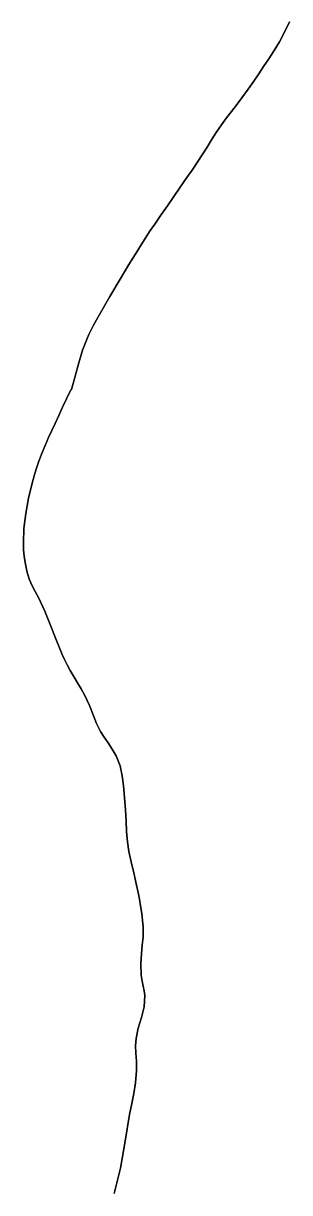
# Model space of a CAD drawing. Header units: inches. Extents: x 11258954 to 11313122, y 3645444 to 3695200.
# Drawn here: x 11269662 to 11269784, y 3673793 to 3674332 of the extents above; entities that cross this region are included whole.
import ezdxf

# ---------------------------------------------------------------- set-up
doc = ezdxf.new("R2010")
doc.units = ezdxf.units.IN
doc.header["$MEASUREMENT"] = 0
for name, color, linetype in [('SchoolZone_Elementary', 251, 'Continuous'), ('SchoolZone_High', 63, 'Continuous'), ('SchoolZone_Middle', 154, 'Continuous')]:
    doc.layers.add(name, color=color, linetype=linetype)

msp = doc.modelspace()

# ---------------------------------------------------------------- linework, layer by layer
at = {"layer": 'SchoolZone_Elementary'}
for points in [[(11269784.4375, 3674332.875, 0), (11269782.219, 3674328.4375, 0), (11269779.75, 3674323.75, 0), (11269777.2815, 3674319.625, 0), (11269774.8125, 3674315.875, 0), (11269772.4065, 3674312.25, 0), (11269770.1875, 3674308.9375, 0), (11269767.875, 3674305.5625, 0), (11269765.3125, 3674301.875, 0), (11269762.4065, 3674297.8125, 0), (11269759.844, 3674294.375, 0), (11269757.5625, 3674291.5, 0), (11269755.375, 3674288.6875, 0), (11269753, 3674285.4375, 0), (11269750.5625, 3674281.875, 0), (11269748.375, 3674278.4375, 0), (11269746.344, 3674275.125, 0), (11269744.4065, 3674272, 0), (11269742.125, 3674268.5, 0), (11269739.719, 3674264.875, 0), (11269737.0315, 3674261.0625, 0), (11269734, 3674256.625, 0), (11269730.7815, 3674251.9375, 0), (11269728.0315, 3674248.0625, 0), (11269725.344, 3674244.1875, 0), (11269722.219, 3674239.625, 0), (11269719.875, 3674236.125, 0), (11269717.8125, 3674232.9375, 0), (11269715.9375, 3674230, 0), (11269714.219, 3674227.25, 0), (11269710.2815, 3674220.875, 0), (11269706.3125, 3674214.1875, 0), (11269701.5625, 3674206.125, 0), (11269695.4065, 3674195.4375, 0), (11269693.8125, 3674192.625, 0), (11269692.6875, 3674190.5, 0), (11269691.8125, 3674188.6875, 0), (11269691, 3674186.8125, 0), (11269688.969, 3674181.4375, 0), (11269687.1565, 3674175.625, 0), (11269685.4375, 3674169.5, 0), (11269683.8125, 3674163.25, 0), (11269683.719, 3674163.4375, 0), (11269683.625, 3674163.25, 0), (11269683.5, 3674163, 0), (11269683.4065, 3674162.8125, 0), (11269681.5315, 3674159, 0), (11269679.6875, 3674155.125, 0), (11269677.9065, 3674151.3125, 0), (11269676.219, 3674147.625, 0), (11269674.719, 3674144.375, 0), (11269673.219, 3674141.0625, 0), (11269671.6875, 3674137.5, 0), (11269670, 3674133.4375, 0), (11269668.594, 3674129.75, 0), (11269667.469, 3674126.5625, 0), (11269666.5315, 3674123.375, 0), (11269665.625, 3674120.0625, 0), (11269663.9375, 3674113.0625, 0), (11269662.6875, 3674106.0625, 0), (11269661.875, 3674099.1875, 0), (11269661.625, 3674092.625, 0), (11269661.719, 3674089.4375, 0), (11269662.0315, 3674086.1875, 0), (11269662.5625, 3674082.6875, 0), (11269663.4065, 3674078.8125, 0), (11269664.4375, 3674075.4375, 0), (11269665.719, 3674072.6875, 0), (11269667.125, 3674070.125, 0), (11269668.625, 3674067.25, 0), (11269671.5, 3674060.9375, 0), (11269674, 3674054.8125, 0), (11269676.3125, 3674048.9375, 0), (11269678.594, 3674043.25, 0), (11269679.5625, 3674041, 0), (11269680.6565, 3674038.6875, 0), (11269681.844, 3674036.25, 0), (11269683.219, 3674033.625, 0), (11269685, 3674030.5, 0), (11269686.6565, 3674027.875, 0), (11269688.2815, 3674025.1875, 0), (11269690, 3674022.0625, 0), (11269692.094, 3674017.5, 0), (11269693.7815, 3674013.1875, 0), (11269695.375, 3674009.1875, 0), (11269697.219, 3674005.4375, 0), (11269698.875, 3674002.8125, 0), (11269700.719, 3674000.1875, 0), (11269702.594, 3673997.375, 0), (11269704.4065, 3673994.25, 0), (11269706.3125, 3673989.5625, 0), (11269707.25, 3673985.0625, 0), (11269707.75, 3673980.4375, 0), (11269708.219, 3673975.0625, 0), (11269708.719, 3673969.3125, 0), (11269708.969, 3673964.0625, 0), (11269709.1875, 3673959.25, 0), (11269709.594, 3673954.625, 0), (11269710.344, 3673950.0625, 0), (11269711.375, 3673945.375, 0), (11269712.5625, 3673940.3125, 0), (11269713.8125, 3673934.625, 0), (11269714.5315, 3673931.125, 0), (11269715.125, 3673928.0625, 0), (11269715.6565, 3673925.0625, 0), (11269716.219, 3673921.4375, 0), (11269716.594, 3673918.3125, 0), (11269716.8125, 3673915.5625, 0), (11269716.875, 3673913, 0), (11269716.8125, 3673910.625, 0), (11269716.469, 3673906.8125, 0), (11269716.0625, 3673902.8125, 0), (11269715.8125, 3673898.3125, 0), (11269716, 3673893.0625, 0), (11269716.375, 3673890.3125, 0), (11269716.844, 3673888, 0), (11269717.3125, 3673885.875, 0), (11269717.594, 3673883.625, 0), (11269717.2815, 3673878.4375, 0), (11269716.0625, 3673873.4375, 0), (11269714.625, 3673868.5625, 0), (11269713.594, 3673863.8125, 0), (11269713.4065, 3673860.4375, 0), (11269713.5625, 3673857, 0), (11269713.7815, 3673853.3125, 0), (11269713.8125, 3673849.0625, 0), (11269713.375, 3673843.3125, 0), (11269712.594, 3673838.375, 0), (11269711.625, 3673833.75, 0), (11269710.594, 3673828.8125, 0), (11269708.5315, 3673816.375, 0), (11269706.469, 3673803.9375, 0), (11269703.5625, 3673792.25, 0)], [(11269703.5625, 3673792.25, 0), (11269706.469, 3673803.9375, 0), (11269708.5315, 3673816.375, 0), (11269710.594, 3673828.8125, 0), (11269711.625, 3673833.75, 0), (11269712.594, 3673838.375, 0), (11269713.375, 3673843.3125, 0), (11269713.8125, 3673849.0625, 0), (11269713.7815, 3673853.3125, 0), (11269713.5625, 3673857, 0), (11269713.4065, 3673860.4375, 0), (11269713.594, 3673863.8125, 0), (11269714.625, 3673868.5625, 0), (11269716.0625, 3673873.4375, 0), (11269717.2815, 3673878.4375, 0), (11269717.594, 3673883.625, 0), (11269717.3125, 3673885.875, 0), (11269716.844, 3673888, 0), (11269716.375, 3673890.3125, 0), (11269716, 3673893.0625, 0), (11269715.8125, 3673898.3125, 0), (11269716.0625, 3673902.8125, 0), (11269716.469, 3673906.8125, 0), (11269716.8125, 3673910.625, 0), (11269716.875, 3673913, 0), (11269716.8125, 3673915.5625, 0), (11269716.594, 3673918.3125, 0), (11269716.219, 3673921.4375, 0), (11269715.6565, 3673925.0625, 0), (11269715.125, 3673928.0625, 0), (11269714.5315, 3673931.125, 0), (11269713.8125, 3673934.625, 0), (11269712.5625, 3673940.3125, 0), (11269711.375, 3673945.375, 0), (11269710.344, 3673950.0625, 0), (11269709.594, 3673954.625, 0), (11269709.1875, 3673959.25, 0), (11269708.969, 3673964.0625, 0), (11269708.719, 3673969.3125, 0), (11269708.219, 3673975.0625, 0), (11269707.75, 3673980.4375, 0), (11269707.25, 3673985.0625, 0), (11269706.3125, 3673989.5625, 0), (11269704.4065, 3673994.25, 0), (11269702.594, 3673997.375, 0), (11269700.719, 3674000.1875, 0), (11269698.875, 3674002.8125, 0), (11269697.219, 3674005.4375, 0), (11269695.375, 3674009.1875, 0), (11269693.7815, 3674013.1875, 0), (11269692.094, 3674017.5, 0), (11269690, 3674022.0625, 0), (11269688.2815, 3674025.1875, 0), (11269686.6565, 3674027.875, 0), (11269685, 3674030.5, 0), (11269683.219, 3674033.625, 0), (11269681.844, 3674036.25, 0), (11269680.6565, 3674038.6875, 0), (11269679.5625, 3674041, 0), (11269678.594, 3674043.25, 0), (11269676.3125, 3674048.9375, 0), (11269674, 3674054.8125, 0), (11269671.5, 3674060.9375, 0), (11269668.625, 3674067.25, 0), (11269667.125, 3674070.125, 0), (11269665.719, 3674072.6875, 0), (11269664.4375, 3674075.4375, 0), (11269663.4065, 3674078.8125, 0), (11269662.5625, 3674082.6875, 0), (11269662.0315, 3674086.1875, 0), (11269661.719, 3674089.4375, 0), (11269661.625, 3674092.625, 0), (11269661.875, 3674099.1875, 0), (11269662.6875, 3674106.0625, 0), (11269663.9375, 3674113.0625, 0), (11269665.625, 3674120.0625, 0), (11269666.5315, 3674123.375, 0), (11269667.469, 3674126.5625, 0), (11269668.594, 3674129.75, 0), (11269670, 3674133.4375, 0), (11269671.6875, 3674137.5, 0), (11269673.219, 3674141.0625, 0), (11269674.719, 3674144.375, 0), (11269676.219, 3674147.625, 0), (11269677.9065, 3674151.3125, 0), (11269679.6875, 3674155.125, 0), (11269681.5315, 3674159, 0), (11269683.4065, 3674162.8125, 0), (11269683.5, 3674163, 0), (11269683.625, 3674163.25, 0), (11269683.719, 3674163.4375, 0), (11269683.8125, 3674163.25, 0), (11269685.4375, 3674169.5, 0), (11269687.1565, 3674175.625, 0), (11269688.969, 3674181.4375, 0), (11269691, 3674186.8125, 0), (11269691.8125, 3674188.6875, 0), (11269692.6875, 3674190.5, 0), (11269693.8125, 3674192.625, 0), (11269695.4065, 3674195.4375, 0), (11269701.5625, 3674206.125, 0), (11269706.3125, 3674214.1875, 0), (11269710.2815, 3674220.875, 0), (11269714.219, 3674227.25, 0), (11269715.9375, 3674230, 0), (11269717.8125, 3674232.9375, 0), (11269719.875, 3674236.125, 0), (11269722.219, 3674239.625, 0), (11269725.344, 3674244.1875, 0), (11269728.0315, 3674248.0625, 0), (11269730.7815, 3674251.9375, 0), (11269734, 3674256.625, 0), (11269737.0315, 3674261.0625, 0), (11269739.719, 3674264.875, 0), (11269742.125, 3674268.5, 0), (11269744.4065, 3674272, 0), (11269746.344, 3674275.125, 0), (11269748.375, 3674278.4375, 0), (11269750.5625, 3674281.875, 0), (11269753, 3674285.4375, 0), (11269755.375, 3674288.6875, 0), (11269757.5625, 3674291.5, 0), (11269759.844, 3674294.375, 0), (11269762.4065, 3674297.8125, 0), (11269765.3125, 3674301.875, 0), (11269767.875, 3674305.5625, 0), (11269770.1875, 3674308.9375, 0), (11269772.4065, 3674312.25, 0), (11269774.8125, 3674315.875, 0), (11269777.2815, 3674319.625, 0), (11269779.75, 3674323.75, 0), (11269782.219, 3674328.4375, 0), (11269784.4375, 3674332.875, 0)]]:
    msp.add_polyline3d(points, dxfattribs=at)
at = {"layer": 'SchoolZone_High'}
for points in [[(11269784.4375, 3674332.875, 0), (11269782.219, 3674328.4375, 0), (11269779.75, 3674323.75, 0), (11269777.2815, 3674319.625, 0), (11269774.8125, 3674315.875, 0), (11269772.4065, 3674312.25, 0), (11269770.1875, 3674308.9375, 0), (11269767.875, 3674305.5625, 0), (11269765.3125, 3674301.875, 0), (11269762.4065, 3674297.8125, 0), (11269759.844, 3674294.375, 0), (11269757.5625, 3674291.5, 0), (11269755.375, 3674288.6875, 0), (11269753, 3674285.4375, 0), (11269750.5625, 3674281.875, 0), (11269748.375, 3674278.4375, 0), (11269746.344, 3674275.125, 0), (11269744.4065, 3674272, 0), (11269742.125, 3674268.5, 0), (11269739.719, 3674264.875, 0), (11269737.0315, 3674261.0625, 0), (11269734, 3674256.625, 0), (11269730.7815, 3674251.9375, 0), (11269728.0315, 3674248.0625, 0), (11269725.344, 3674244.1875, 0), (11269722.219, 3674239.625, 0), (11269719.875, 3674236.125, 0), (11269717.8125, 3674232.9375, 0), (11269715.9375, 3674230, 0), (11269714.219, 3674227.25, 0), (11269710.2815, 3674220.875, 0), (11269706.3125, 3674214.1875, 0), (11269701.5625, 3674206.125, 0), (11269695.4065, 3674195.4375, 0), (11269693.8125, 3674192.625, 0), (11269692.6875, 3674190.5, 0), (11269691.8125, 3674188.6875, 0), (11269691, 3674186.8125, 0), (11269688.969, 3674181.4375, 0), (11269687.1565, 3674175.625, 0), (11269685.4375, 3674169.5, 0), (11269683.8125, 3674163.25, 0), (11269683.719, 3674163.4375, 0), (11269683.625, 3674163.25, 0), (11269683.5, 3674163, 0), (11269683.4065, 3674162.8125, 0), (11269681.5315, 3674159, 0), (11269679.6875, 3674155.125, 0), (11269677.9065, 3674151.3125, 0), (11269676.219, 3674147.625, 0), (11269674.719, 3674144.375, 0), (11269673.219, 3674141.0625, 0), (11269671.6875, 3674137.5, 0), (11269670, 3674133.4375, 0), (11269668.594, 3674129.75, 0), (11269667.469, 3674126.5625, 0), (11269666.5315, 3674123.375, 0), (11269665.625, 3674120.0625, 0), (11269663.9375, 3674113.0625, 0), (11269662.6875, 3674106.0625, 0), (11269661.875, 3674099.1875, 0), (11269661.625, 3674092.625, 0), (11269661.719, 3674089.4375, 0), (11269662.0315, 3674086.1875, 0), (11269662.5625, 3674082.6875, 0), (11269663.4065, 3674078.8125, 0), (11269664.4375, 3674075.4375, 0), (11269665.719, 3674072.6875, 0), (11269667.125, 3674070.125, 0), (11269668.625, 3674067.25, 0), (11269671.5, 3674060.9375, 0), (11269674, 3674054.8125, 0), (11269676.3125, 3674048.9375, 0), (11269678.594, 3674043.25, 0), (11269679.5625, 3674041, 0), (11269680.6565, 3674038.6875, 0), (11269681.844, 3674036.25, 0), (11269683.219, 3674033.625, 0), (11269685, 3674030.5, 0), (11269686.6565, 3674027.875, 0), (11269688.2815, 3674025.1875, 0), (11269690, 3674022.0625, 0), (11269692.094, 3674017.5, 0), (11269693.7815, 3674013.1875, 0), (11269695.375, 3674009.1875, 0), (11269697.219, 3674005.4375, 0), (11269698.875, 3674002.8125, 0), (11269700.719, 3674000.1875, 0), (11269702.594, 3673997.375, 0), (11269704.4065, 3673994.25, 0), (11269706.3125, 3673989.5625, 0), (11269707.25, 3673985.0625, 0), (11269707.75, 3673980.4375, 0), (11269708.219, 3673975.0625, 0), (11269708.719, 3673969.3125, 0), (11269708.969, 3673964.0625, 0), (11269709.1875, 3673959.25, 0), (11269709.594, 3673954.625, 0), (11269710.344, 3673950.0625, 0), (11269711.375, 3673945.375, 0), (11269712.5625, 3673940.3125, 0), (11269713.8125, 3673934.625, 0), (11269714.5315, 3673931.125, 0), (11269715.125, 3673928.0625, 0), (11269715.6565, 3673925.0625, 0), (11269716.219, 3673921.4375, 0), (11269716.594, 3673918.3125, 0), (11269716.8125, 3673915.5625, 0), (11269716.875, 3673913, 0), (11269716.8125, 3673910.625, 0), (11269716.469, 3673906.8125, 0), (11269716.0625, 3673902.8125, 0), (11269715.8125, 3673898.3125, 0), (11269716, 3673893.0625, 0), (11269716.375, 3673890.3125, 0), (11269716.844, 3673888, 0), (11269717.3125, 3673885.875, 0), (11269717.594, 3673883.625, 0), (11269717.2815, 3673878.4375, 0), (11269716.0625, 3673873.4375, 0), (11269714.625, 3673868.5625, 0), (11269713.594, 3673863.8125, 0), (11269713.4065, 3673860.4375, 0), (11269713.5625, 3673857, 0), (11269713.7815, 3673853.3125, 0), (11269713.8125, 3673849.0625, 0), (11269713.375, 3673843.3125, 0), (11269712.594, 3673838.375, 0), (11269711.625, 3673833.75, 0), (11269710.594, 3673828.8125, 0), (11269708.5315, 3673816.375, 0), (11269706.469, 3673803.9375, 0), (11269703.5625, 3673792.25, 0)], [(11269703.5625, 3673792.25, 0), (11269706.469, 3673803.9375, 0), (11269708.5315, 3673816.375, 0), (11269710.594, 3673828.8125, 0), (11269711.625, 3673833.75, 0), (11269712.594, 3673838.375, 0), (11269713.375, 3673843.3125, 0), (11269713.8125, 3673849.0625, 0), (11269713.7815, 3673853.3125, 0), (11269713.5625, 3673857, 0), (11269713.4065, 3673860.4375, 0), (11269713.594, 3673863.8125, 0), (11269714.625, 3673868.5625, 0), (11269716.0625, 3673873.4375, 0), (11269717.2815, 3673878.4375, 0), (11269717.594, 3673883.625, 0), (11269717.3125, 3673885.875, 0), (11269716.844, 3673888, 0), (11269716.375, 3673890.3125, 0), (11269716, 3673893.0625, 0), (11269715.8125, 3673898.3125, 0), (11269716.0625, 3673902.8125, 0), (11269716.469, 3673906.8125, 0), (11269716.8125, 3673910.625, 0), (11269716.875, 3673913, 0), (11269716.8125, 3673915.5625, 0), (11269716.594, 3673918.3125, 0), (11269716.219, 3673921.4375, 0), (11269715.6565, 3673925.0625, 0), (11269715.125, 3673928.0625, 0), (11269714.5315, 3673931.125, 0), (11269713.8125, 3673934.625, 0), (11269712.5625, 3673940.3125, 0), (11269711.375, 3673945.375, 0), (11269710.344, 3673950.0625, 0), (11269709.594, 3673954.625, 0), (11269709.1875, 3673959.25, 0), (11269708.969, 3673964.0625, 0), (11269708.719, 3673969.3125, 0), (11269708.219, 3673975.0625, 0), (11269707.75, 3673980.4375, 0), (11269707.25, 3673985.0625, 0), (11269706.3125, 3673989.5625, 0), (11269704.4065, 3673994.25, 0), (11269702.594, 3673997.375, 0), (11269700.719, 3674000.1875, 0), (11269698.875, 3674002.8125, 0), (11269697.219, 3674005.4375, 0), (11269695.375, 3674009.1875, 0), (11269693.7815, 3674013.1875, 0), (11269692.094, 3674017.5, 0), (11269690, 3674022.0625, 0), (11269688.2815, 3674025.1875, 0), (11269686.6565, 3674027.875, 0), (11269685, 3674030.5, 0), (11269683.219, 3674033.625, 0), (11269681.844, 3674036.25, 0), (11269680.6565, 3674038.6875, 0), (11269679.5625, 3674041, 0), (11269678.594, 3674043.25, 0), (11269676.3125, 3674048.9375, 0), (11269674, 3674054.8125, 0), (11269671.5, 3674060.9375, 0), (11269668.625, 3674067.25, 0), (11269667.125, 3674070.125, 0), (11269665.719, 3674072.6875, 0), (11269664.4375, 3674075.4375, 0), (11269663.4065, 3674078.8125, 0), (11269662.5625, 3674082.6875, 0), (11269662.0315, 3674086.1875, 0), (11269661.719, 3674089.4375, 0), (11269661.625, 3674092.625, 0), (11269661.875, 3674099.1875, 0), (11269662.6875, 3674106.0625, 0), (11269663.9375, 3674113.0625, 0), (11269665.625, 3674120.0625, 0), (11269666.5315, 3674123.375, 0), (11269667.469, 3674126.5625, 0), (11269668.594, 3674129.75, 0), (11269670, 3674133.4375, 0), (11269671.6875, 3674137.5, 0), (11269673.219, 3674141.0625, 0), (11269674.719, 3674144.375, 0), (11269676.219, 3674147.625, 0), (11269677.9065, 3674151.3125, 0), (11269679.6875, 3674155.125, 0), (11269681.5315, 3674159, 0), (11269683.4065, 3674162.8125, 0), (11269683.5, 3674163, 0), (11269683.625, 3674163.25, 0), (11269683.719, 3674163.4375, 0), (11269683.8125, 3674163.25, 0), (11269685.4375, 3674169.5, 0), (11269687.1565, 3674175.625, 0), (11269688.969, 3674181.4375, 0), (11269691, 3674186.8125, 0), (11269691.8125, 3674188.6875, 0), (11269692.6875, 3674190.5, 0), (11269693.8125, 3674192.625, 0), (11269695.4065, 3674195.4375, 0), (11269701.5625, 3674206.125, 0), (11269706.3125, 3674214.1875, 0), (11269710.2815, 3674220.875, 0), (11269714.219, 3674227.25, 0), (11269715.9375, 3674230, 0), (11269717.8125, 3674232.9375, 0), (11269719.875, 3674236.125, 0), (11269722.219, 3674239.625, 0), (11269725.344, 3674244.1875, 0), (11269728.0315, 3674248.0625, 0), (11269730.7815, 3674251.9375, 0), (11269734, 3674256.625, 0), (11269737.0315, 3674261.0625, 0), (11269739.719, 3674264.875, 0), (11269742.125, 3674268.5, 0), (11269744.4065, 3674272, 0), (11269746.344, 3674275.125, 0), (11269748.375, 3674278.4375, 0), (11269750.5625, 3674281.875, 0), (11269753, 3674285.4375, 0), (11269755.375, 3674288.6875, 0), (11269757.5625, 3674291.5, 0), (11269759.844, 3674294.375, 0), (11269762.4065, 3674297.8125, 0), (11269765.3125, 3674301.875, 0), (11269767.875, 3674305.5625, 0), (11269770.1875, 3674308.9375, 0), (11269772.4065, 3674312.25, 0), (11269774.8125, 3674315.875, 0), (11269777.2815, 3674319.625, 0), (11269779.75, 3674323.75, 0), (11269782.219, 3674328.4375, 0), (11269784.4375, 3674332.875, 0)]]:
    msp.add_polyline3d(points, dxfattribs=at)
at = {"layer": 'SchoolZone_Middle'}
for points in [[(11269784.4375, 3674332.875, 0), (11269782.219, 3674328.4375, 0), (11269779.75, 3674323.75, 0), (11269777.2815, 3674319.625, 0), (11269774.8125, 3674315.875, 0), (11269772.4065, 3674312.25, 0), (11269770.1875, 3674308.9375, 0), (11269767.875, 3674305.5625, 0), (11269765.3125, 3674301.875, 0), (11269762.4065, 3674297.8125, 0), (11269759.844, 3674294.375, 0), (11269757.5625, 3674291.5, 0), (11269755.375, 3674288.6875, 0), (11269753, 3674285.4375, 0), (11269750.5625, 3674281.875, 0), (11269748.375, 3674278.4375, 0), (11269746.344, 3674275.125, 0), (11269744.4065, 3674272, 0), (11269742.125, 3674268.5, 0), (11269739.719, 3674264.875, 0), (11269737.0315, 3674261.0625, 0), (11269734, 3674256.625, 0), (11269730.7815, 3674251.9375, 0), (11269728.0315, 3674248.0625, 0), (11269725.344, 3674244.1875, 0), (11269722.219, 3674239.625, 0), (11269719.875, 3674236.125, 0), (11269717.8125, 3674232.9375, 0), (11269715.9375, 3674230, 0), (11269714.219, 3674227.25, 0), (11269710.2815, 3674220.875, 0), (11269706.3125, 3674214.1875, 0), (11269701.5625, 3674206.125, 0), (11269695.4065, 3674195.4375, 0), (11269693.8125, 3674192.625, 0), (11269692.6875, 3674190.5, 0), (11269691.8125, 3674188.6875, 0), (11269691, 3674186.8125, 0), (11269688.969, 3674181.4375, 0), (11269687.1565, 3674175.625, 0), (11269685.4375, 3674169.5, 0), (11269683.8125, 3674163.25, 0), (11269683.719, 3674163.4375, 0), (11269683.625, 3674163.25, 0), (11269683.5, 3674163, 0), (11269683.4065, 3674162.8125, 0), (11269681.5315, 3674159, 0), (11269679.6875, 3674155.125, 0), (11269677.9065, 3674151.3125, 0), (11269676.219, 3674147.625, 0), (11269674.719, 3674144.375, 0), (11269673.219, 3674141.0625, 0), (11269671.6875, 3674137.5, 0), (11269670, 3674133.4375, 0), (11269668.594, 3674129.75, 0), (11269667.469, 3674126.5625, 0), (11269666.5315, 3674123.375, 0), (11269665.625, 3674120.0625, 0), (11269663.9375, 3674113.0625, 0), (11269662.6875, 3674106.0625, 0), (11269661.875, 3674099.1875, 0), (11269661.625, 3674092.625, 0), (11269661.719, 3674089.4375, 0), (11269662.0315, 3674086.1875, 0), (11269662.5625, 3674082.6875, 0), (11269663.4065, 3674078.8125, 0), (11269664.4375, 3674075.4375, 0), (11269665.719, 3674072.6875, 0), (11269667.125, 3674070.125, 0), (11269668.625, 3674067.25, 0), (11269671.5, 3674060.9375, 0), (11269674, 3674054.8125, 0), (11269676.3125, 3674048.9375, 0), (11269678.594, 3674043.25, 0), (11269679.5625, 3674041, 0), (11269680.6565, 3674038.6875, 0), (11269681.844, 3674036.25, 0), (11269683.219, 3674033.625, 0), (11269685, 3674030.5, 0), (11269686.6565, 3674027.875, 0), (11269688.2815, 3674025.1875, 0), (11269690, 3674022.0625, 0), (11269692.094, 3674017.5, 0), (11269693.7815, 3674013.1875, 0), (11269695.375, 3674009.1875, 0), (11269697.219, 3674005.4375, 0), (11269698.875, 3674002.8125, 0), (11269700.719, 3674000.1875, 0), (11269702.594, 3673997.375, 0), (11269704.4065, 3673994.25, 0), (11269706.3125, 3673989.5625, 0), (11269707.25, 3673985.0625, 0), (11269707.75, 3673980.4375, 0), (11269708.219, 3673975.0625, 0), (11269708.719, 3673969.3125, 0), (11269708.969, 3673964.0625, 0), (11269709.1875, 3673959.25, 0), (11269709.594, 3673954.625, 0), (11269710.344, 3673950.0625, 0), (11269711.375, 3673945.375, 0), (11269712.5625, 3673940.3125, 0), (11269713.8125, 3673934.625, 0), (11269714.5315, 3673931.125, 0), (11269715.125, 3673928.0625, 0), (11269715.6565, 3673925.0625, 0), (11269716.219, 3673921.4375, 0), (11269716.594, 3673918.3125, 0), (11269716.8125, 3673915.5625, 0), (11269716.875, 3673913, 0), (11269716.8125, 3673910.625, 0), (11269716.469, 3673906.8125, 0), (11269716.0625, 3673902.8125, 0), (11269715.8125, 3673898.3125, 0), (11269716, 3673893.0625, 0), (11269716.375, 3673890.3125, 0), (11269716.844, 3673888, 0), (11269717.3125, 3673885.875, 0), (11269717.594, 3673883.625, 0), (11269717.2815, 3673878.4375, 0), (11269716.0625, 3673873.4375, 0), (11269714.625, 3673868.5625, 0), (11269713.594, 3673863.8125, 0), (11269713.4065, 3673860.4375, 0), (11269713.5625, 3673857, 0), (11269713.7815, 3673853.3125, 0), (11269713.8125, 3673849.0625, 0), (11269713.375, 3673843.3125, 0), (11269712.594, 3673838.375, 0), (11269711.625, 3673833.75, 0), (11269710.594, 3673828.8125, 0), (11269708.5315, 3673816.375, 0), (11269706.469, 3673803.9375, 0), (11269703.5625, 3673792.25, 0)], [(11269703.5625, 3673792.25, 0), (11269706.469, 3673803.9375, 0), (11269708.5315, 3673816.375, 0), (11269710.594, 3673828.8125, 0), (11269711.625, 3673833.75, 0), (11269712.594, 3673838.375, 0), (11269713.375, 3673843.3125, 0), (11269713.8125, 3673849.0625, 0), (11269713.7815, 3673853.3125, 0), (11269713.5625, 3673857, 0), (11269713.4065, 3673860.4375, 0), (11269713.594, 3673863.8125, 0), (11269714.625, 3673868.5625, 0), (11269716.0625, 3673873.4375, 0), (11269717.2815, 3673878.4375, 0), (11269717.594, 3673883.625, 0), (11269717.3125, 3673885.875, 0), (11269716.844, 3673888, 0), (11269716.375, 3673890.3125, 0), (11269716, 3673893.0625, 0), (11269715.8125, 3673898.3125, 0), (11269716.0625, 3673902.8125, 0), (11269716.469, 3673906.8125, 0), (11269716.8125, 3673910.625, 0), (11269716.875, 3673913, 0), (11269716.8125, 3673915.5625, 0), (11269716.594, 3673918.3125, 0), (11269716.219, 3673921.4375, 0), (11269715.6565, 3673925.0625, 0), (11269715.125, 3673928.0625, 0), (11269714.5315, 3673931.125, 0), (11269713.8125, 3673934.625, 0), (11269712.5625, 3673940.3125, 0), (11269711.375, 3673945.375, 0), (11269710.344, 3673950.0625, 0), (11269709.594, 3673954.625, 0), (11269709.1875, 3673959.25, 0), (11269708.969, 3673964.0625, 0), (11269708.719, 3673969.3125, 0), (11269708.219, 3673975.0625, 0), (11269707.75, 3673980.4375, 0), (11269707.25, 3673985.0625, 0), (11269706.3125, 3673989.5625, 0), (11269704.4065, 3673994.25, 0), (11269702.594, 3673997.375, 0), (11269700.719, 3674000.1875, 0), (11269698.875, 3674002.8125, 0), (11269697.219, 3674005.4375, 0), (11269695.375, 3674009.1875, 0), (11269693.7815, 3674013.1875, 0), (11269692.094, 3674017.5, 0), (11269690, 3674022.0625, 0), (11269688.2815, 3674025.1875, 0), (11269686.6565, 3674027.875, 0), (11269685, 3674030.5, 0), (11269683.219, 3674033.625, 0), (11269681.844, 3674036.25, 0), (11269680.6565, 3674038.6875, 0), (11269679.5625, 3674041, 0), (11269678.594, 3674043.25, 0), (11269676.3125, 3674048.9375, 0), (11269674, 3674054.8125, 0), (11269671.5, 3674060.9375, 0), (11269668.625, 3674067.25, 0), (11269667.125, 3674070.125, 0), (11269665.719, 3674072.6875, 0), (11269664.4375, 3674075.4375, 0), (11269663.4065, 3674078.8125, 0), (11269662.5625, 3674082.6875, 0), (11269662.0315, 3674086.1875, 0), (11269661.719, 3674089.4375, 0), (11269661.625, 3674092.625, 0), (11269661.875, 3674099.1875, 0), (11269662.6875, 3674106.0625, 0), (11269663.9375, 3674113.0625, 0), (11269665.625, 3674120.0625, 0), (11269666.5315, 3674123.375, 0), (11269667.469, 3674126.5625, 0), (11269668.594, 3674129.75, 0), (11269670, 3674133.4375, 0), (11269671.6875, 3674137.5, 0), (11269673.219, 3674141.0625, 0), (11269674.719, 3674144.375, 0), (11269676.219, 3674147.625, 0), (11269677.9065, 3674151.3125, 0), (11269679.6875, 3674155.125, 0), (11269681.5315, 3674159, 0), (11269683.4065, 3674162.8125, 0), (11269683.5, 3674163, 0), (11269683.625, 3674163.25, 0), (11269683.719, 3674163.4375, 0), (11269683.8125, 3674163.25, 0), (11269685.4375, 3674169.5, 0), (11269687.1565, 3674175.625, 0), (11269688.969, 3674181.4375, 0), (11269691, 3674186.8125, 0), (11269691.8125, 3674188.6875, 0), (11269692.6875, 3674190.5, 0), (11269693.8125, 3674192.625, 0), (11269695.4065, 3674195.4375, 0), (11269701.5625, 3674206.125, 0), (11269706.3125, 3674214.1875, 0), (11269710.2815, 3674220.875, 0), (11269714.219, 3674227.25, 0), (11269715.9375, 3674230, 0), (11269717.8125, 3674232.9375, 0), (11269719.875, 3674236.125, 0), (11269722.219, 3674239.625, 0), (11269725.344, 3674244.1875, 0), (11269728.0315, 3674248.0625, 0), (11269730.7815, 3674251.9375, 0), (11269734, 3674256.625, 0), (11269737.0315, 3674261.0625, 0), (11269739.719, 3674264.875, 0), (11269742.125, 3674268.5, 0), (11269744.4065, 3674272, 0), (11269746.344, 3674275.125, 0), (11269748.375, 3674278.4375, 0), (11269750.5625, 3674281.875, 0), (11269753, 3674285.4375, 0), (11269755.375, 3674288.6875, 0), (11269757.5625, 3674291.5, 0), (11269759.844, 3674294.375, 0), (11269762.4065, 3674297.8125, 0), (11269765.3125, 3674301.875, 0), (11269767.875, 3674305.5625, 0), (11269770.1875, 3674308.9375, 0), (11269772.4065, 3674312.25, 0), (11269774.8125, 3674315.875, 0), (11269777.2815, 3674319.625, 0), (11269779.75, 3674323.75, 0), (11269782.219, 3674328.4375, 0), (11269784.4375, 3674332.875, 0)]]:
    msp.add_polyline3d(points, dxfattribs=at)

doc.saveas('drawing.dxf')
